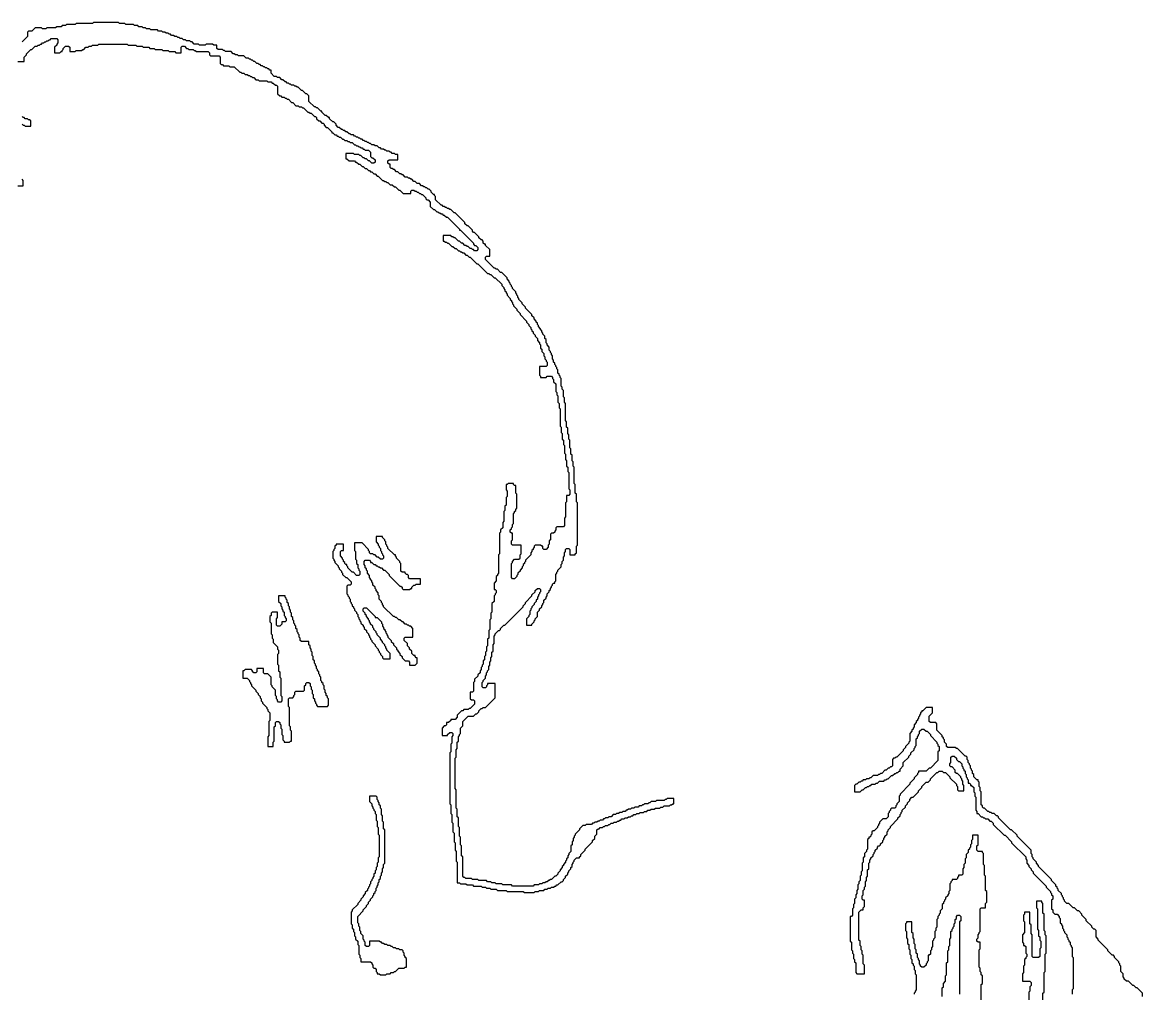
# Model space of a CAD drawing. Header units: metres. Extents: x 0 to 333, y 0 to 424.
# Drawn here: x 144 to 230.3, y 349.1 to 423.9 of the extents above; entities that cross this region are included whole.
import ezdxf

# ---------------------------------------------------------------- set-up
doc = ezdxf.new("R2010")
doc.units = ezdxf.units.M

msp = doc.modelspace()

# ---------------------------------------------------------------- linework, layer by layer
for points in [[(143.667, 420.917), (144.167, 420.917), (144.167, 421.25), (144.333, 421.417), (144.333, 421.5), (144.667, 421.833), (144.75, 421.833), (145, 422.083), (145.167, 422.083), (145.25, 422.167), (145.333, 422.167), (145.417, 422.25), (145.5, 422.25), (145.583, 422.333), (145.667, 422.333), (145.75, 422.417), (145.833, 422.417), (145.917, 422.5), (146, 422.5), (146.083, 422.583), (146.167, 422.583), (146.25, 422.667), (146.667, 422.667), (146.75, 422.583), (146.75, 422.333), (146.667, 422.25), (146.667, 422.167), (146.5, 422), (146.5, 421.583), (146.917, 421.583), (147, 421.667), (147.083, 421.667), (147.083, 421.75), (147.167, 421.833), (147.167, 421.917), (147.333, 422.083), (147.583, 422.083), (147.667, 422), (147.667, 421.667), (148.083, 421.667), (148.167, 421.75), (148.583, 421.75), (148.667, 421.833), (148.75, 421.833), (148.917, 422), (149.083, 422), (149.167, 422.083), (149.333, 422.083), (149.417, 422.167), (149.833, 422.167), (149.917, 422.25), (152.083, 422.25), (152.167, 422.167), (152.75, 422.167), (152.833, 422.083), (153.25, 422.083), (153.333, 422), (153.75, 422), (153.833, 421.917), (154.167, 421.917), (154.25, 421.833), (154.75, 421.833), (154.833, 421.75), (155.25, 421.75), (155.333, 421.667), (155.75, 421.667), (155.833, 421.583), (156.25, 421.583), (156.25, 422), (156.333, 422.083), (156.5, 422.083), (156.667, 421.917), (156.75, 421.917), (156.833, 421.833), (157.167, 421.833), (157.25, 421.75), (157.333, 421.75), (157.417, 421.667), (158.333, 421.667), (158.417, 421.583), (158.417, 421.417), (158.5, 421.333), (159.167, 421.333), (159.25, 421.25), (159.25, 420.75), (159.333, 420.667), (159.417, 420.667), (159.5, 420.583), (159.917, 420.583), (160, 420.5), (160.333, 420.5), (160.75, 420.083), (160.833, 420.083), (160.917, 420), (161.083, 420), (161.167, 419.917), (161.333, 419.917), (161.417, 419.833), (161.5, 419.833), (161.583, 419.75), (161.667, 419.75), (161.75, 419.667), (161.833, 419.667), (162, 419.5), (162.167, 419.5), (162.25, 419.417), (162.833, 419.417), (162.917, 419.333), (163.167, 419.333), (163.25, 419.25), (163.333, 419.25), (163.5, 419.083), (163.583, 419.083), (163.667, 419), (163.667, 418.417), (163.833, 418.25), (163.917, 418.25), (164, 418.167), (164.167, 418.167), (164.25, 418.083), (164.333, 418.083), (164.417, 418), (164.5, 418), (164.75, 417.75), (164.833, 417.75), (165.083, 417.5), (165.25, 417.5), (165.333, 417.417), (165.5, 417.417), (165.583, 417.333), (165.667, 417.333), (166, 417), (166.083, 417), (166.167, 416.917), (166.25, 416.917), (166.5, 416.667), (166.583, 416.667), (166.667, 416.583), (166.667, 416.5), (166.833, 416.333), (166.917, 416.333), (167.083, 416.167), (167.167, 416.167), (167.25, 416.083), (167.25, 416), (167.417, 415.833), (167.5, 415.833), (167.833, 415.5), (167.833, 415.417), (167.917, 415.417), (168.083, 415.25), (168.167, 415.25), (168.25, 415.167), (168.333, 415.167), (168.417, 415.083), (168.5, 415.083), (168.667, 414.917), (168.75, 414.917), (168.833, 414.833), (169, 414.833), (169.083, 414.75), (169.167, 414.75), (169.25, 414.667), (169.417, 414.667), (169.583, 414.5), (169.667, 414.5), (169.75, 414.417), (169.833, 414.417), (169.917, 414.333), (170, 414.333), (170.083, 414.25), (170.167, 414.25), (170.25, 414.167), (170.333, 414.167), (170.417, 414.083), (170.667, 414.083), (170.833, 413.917), (170.833, 413.583), (170.917, 413.5), (171, 413.5), (171.167, 413.333), (171.167, 413.167), (171.083, 413.083), (170.917, 413.083), (170.75, 413.25), (170.667, 413.25), (170.5, 413.417), (170.417, 413.417), (170.333, 413.5), (170.25, 413.5), (170.083, 413.667), (170, 413.667), (169.917, 413.75), (169.583, 413.75), (169.5, 413.833), (168.917, 413.833), (168.917, 413.417), (169, 413.417), (169.167, 413.25), (169.583, 413.25), (169.667, 413.167), (169.75, 413.167), (169.917, 413), (170, 413), (170.167, 412.833), (170.25, 412.833), (170.417, 412.667), (170.5, 412.667), (170.667, 412.5), (170.75, 412.5), (170.833, 412.417), (170.917, 412.417), (171.083, 412.25), (171.167, 412.25), (171.333, 412.083), (171.417, 412.083), (171.75, 411.75), (171.833, 411.75), (171.917, 411.667), (172, 411.667), (172.083, 411.583), (172.167, 411.583), (172.333, 411.417), (172.5, 411.417), (172.667, 411.25), (172.75, 411.25), (173, 411), (173.083, 411), (173.333, 410.75), (173.917, 410.75), (173.917, 410.917), (174, 411), (174.167, 411), (174.25, 410.917), (174.333, 410.917), (174.417, 410.833), (174.5, 410.833), (174.583, 410.75), (174.667, 410.75), (174.75, 410.667), (174.833, 410.667), (175.083, 410.417), (175.083, 410.333), (175.167, 410.25), (175.25, 410.25), (175.417, 410.083), (175.417, 409.75), (175.667, 409.5), (175.75, 409.5), (175.917, 409.333), (176, 409.333), (176.083, 409.25), (176.167, 409.25), (176.25, 409.167), (176.333, 409.167), (176.417, 409.083), (176.5, 409.083), (176.667, 408.917), (176.75, 408.917), (177.667, 408), (177.667, 407.917), (177.75, 407.917), (178.75, 406.917), (178.75, 406.833), (178.833, 406.75), (178.917, 406.75), (179.083, 406.583), (179.083, 406.417), (179, 406.333), (178.833, 406.333), (178.75, 406.417), (178.667, 406.417), (178.583, 406.5), (178.5, 406.5), (178.333, 406.667), (178.25, 406.667), (178.167, 406.75), (178.083, 406.75), (177.917, 406.917), (177.833, 406.917), (177.667, 407.083), (177.583, 407.083), (177.333, 407.333), (177.25, 407.333), (177.167, 407.417), (177.083, 407.417), (177, 407.5), (176.417, 407.5), (176.417, 407.083), (176.5, 407.083), (176.583, 407), (176.667, 407), (176.75, 406.917), (176.833, 406.917), (177.083, 406.667), (177.167, 406.667), (177.333, 406.5), (177.417, 406.5), (177.583, 406.333), (177.667, 406.333), (177.75, 406.25), (177.833, 406.25), (177.917, 406.167), (178, 406.167), (178.167, 406), (178.25, 406), (178.417, 405.833), (178.5, 405.833), (179, 405.333), (179.083, 405.333), (179.833, 404.583), (179.917, 404.583), (180, 404.5), (180.083, 404.5), (180.333, 404.25), (180.417, 404.25), (180.917, 403.75), (180.917, 403.667), (181.083, 403.5), (181.083, 403.417), (181.167, 403.333), (181.167, 403.25), (181.25, 403.167), (181.25, 403.083), (181.333, 403), (181.333, 402.917), (181.583, 402.667), (181.583, 402.583), (181.667, 402.5), (181.667, 402.417), (181.75, 402.333), (181.75, 402.25), (181.833, 402.167), (181.833, 402.083), (182.083, 401.833), (182.083, 401.75), (182.333, 401.5), (182.333, 401.417), (182.833, 400.917), (182.833, 400.833), (183, 400.667), (183, 400.583), (183.167, 400.417), (183.167, 400.333), (183.25, 400.25), (183.25, 400.167), (183.333, 400.083), (183.333, 400), (183.5, 399.833), (183.5, 399.75), (183.667, 399.583), (183.667, 399.417), (183.833, 399.25), (183.833, 399.167), (183.917, 399.083), (183.917, 398.833), (184, 398.75), (184, 398.583), (184.167, 398.417), (184.167, 398.25), (184.25, 398.167), (184.25, 398), (184.333, 397.917), (184.333, 397.833), (184.417, 397.75), (184.417, 397.5), (184.333, 397.417), (183.833, 397.417), (183.833, 396.75), (183.917, 396.667), (183.917, 396.583), (184.333, 396.583), (184.417, 396.667), (184.75, 396.667), (184.833, 396.583), (184.833, 396.5), (184.917, 396.417), (184.917, 396.25), (185.083, 396.083), (185.083, 395.5), (185.167, 395.417), (185.167, 395.25), (185.25, 395.167), (185.25, 394.667), (185.333, 394.583), (185.333, 394.25), (185.417, 394.167), (185.417, 392.833), (185.5, 392.75), (185.5, 392.333), (185.583, 392.25), (185.583, 391.833), (185.667, 391.75), (185.667, 391.417), (185.75, 391.333), (185.75, 390.75), (185.833, 390.667), (185.833, 390.25), (185.917, 390.167), (185.917, 389.75), (186, 389.667), (186, 389.333), (186.083, 389.25), (186.083, 388), (186.167, 387.917), (186.167, 387.583), (186.083, 387.5), (185.917, 387.5), (185.917, 387), (185.833, 386.917), (185.833, 385.833), (185.75, 385.75), (185.75, 385.167), (185.667, 385.083), (185.167, 385.083), (185.083, 385), (185.083, 384.833), (185, 384.75), (185, 384.667), (184.917, 384.583), (184.75, 384.583), (184.667, 384.5), (184.667, 384.083), (184.583, 384), (184.583, 383.75), (184.5, 383.667), (184.5, 383.5), (184.333, 383.333), (184.167, 383.333), (184.083, 383.417), (184.083, 383.583), (184, 383.583), (183.917, 383.667), (183.5, 383.667), (183.417, 383.583), (183.417, 383.5), (183.333, 383.417), (183.333, 383.333), (183.25, 383.25), (183.25, 383.167), (183.167, 383.083), (183.167, 382.917), (182.75, 382.5), (182.75, 382.417), (182.667, 382.333), (182.667, 382.25), (182.583, 382.167), (182.583, 382.083), (182.5, 382), (182.5, 381.917), (182.333, 381.75), (182.333, 381.667), (182.167, 381.5), (182.167, 381.417), (182.083, 381.333), (182.083, 381.25), (181.917, 381.083), (181.75, 381.083), (181.667, 381.167), (181.667, 382.25), (181.75, 382.333), (181.75, 382.417), (181.917, 382.583), (182.25, 382.583), (182.333, 382.667), (182.333, 382.917), (182.417, 383), (182.417, 383.667), (181.75, 383.667), (181.667, 383.75), (181.667, 384), (181.75, 384.083), (181.75, 384.583), (181.667, 384.583), (181.583, 384.667), (181.583, 384.833), (181.667, 384.917), (181.667, 385), (181.75, 385.083), (181.75, 385.25), (181.833, 385.333), (181.833, 386.083), (181.917, 386.167), (181.917, 386.25), (182, 386.333), (182, 386.417), (182.083, 386.5), (182.083, 387.583), (182, 387.667), (182, 388.25), (181.917, 388.25), (181.833, 388.333), (181.833, 388.417), (181.417, 388.417), (181.333, 388.333), (181.25, 388.333), (181.25, 387.917), (181.333, 387.833), (181.333, 387.417), (181.25, 387.333), (181.25, 386.75), (181.167, 386.667), (181.167, 386.333), (181.083, 386.25), (181.083, 385.5), (181, 385.417), (181, 385), (180.833, 384.833), (180.833, 384.667), (180.75, 384.583), (180.75, 383), (180.667, 382.917), (180.667, 381.5), (180.583, 381.417), (180.583, 381.333), (180.5, 381.25), (180.5, 380.917), (180.333, 380.75), (180.333, 380.25), (180.417, 380.25), (180.5, 380.167), (180.5, 380), (180.417, 379.917), (180.417, 379.833), (180.333, 379.75), (180.333, 379.333), (180.167, 379.167), (180.167, 378.5), (180.083, 378.417), (180.083, 378), (180, 377.917), (180, 377.167), (179.917, 377.083), (179.917, 376.5), (179.833, 376.417), (179.833, 375.917), (179.75, 375.833), (179.75, 375.5), (179.667, 375.417), (179.667, 375.167), (179.583, 375.083), (179.583, 374.833), (179.5, 374.75), (179.5, 374.5), (179.417, 374.417), (179.417, 374.333), (179.333, 374.25), (179.333, 374.083), (179.25, 374), (179.25, 373.833), (179.083, 373.667), (179.083, 373.583), (178.833, 373.333), (178.833, 373.167), (178.75, 373.083), (178.75, 372.417), (178.667, 372.333), (178.5, 372.333), (178.5, 371.833), (178.583, 371.75), (178.75, 371.75), (178.833, 371.667), (178.833, 371.417), (178.5, 371.083), (178.417, 371.083), (178.333, 371), (178, 371), (177.917, 370.917), (177.833, 370.917), (177.5, 370.583), (177.5, 370.417), (177.333, 370.25), (177, 370.25), (177, 370.167), (176.833, 370), (176.667, 370), (176.667, 369.833), (176.583, 369.75), (176.5, 369.75), (176.333, 369.583), (176.333, 369), (176.75, 369), (176.75, 369.083), (176.917, 369.25), (177.083, 369.25), (177.167, 369.167), (177.167, 369), (177.083, 368.917), (177.083, 368.417), (177, 368.333), (177, 367.75), (176.917, 367.667), (176.917, 363.75), (177, 363.667), (177, 363), (177.083, 362.917), (177.083, 362.333), (177.167, 362.25), (177.167, 361.583), (177.25, 361.5), (177.25, 360.833), (177.333, 360.75), (177.333, 360.167), (177.417, 360.083), (177.417, 359.333), (177.5, 359.25), (177.5, 357.667), (177.667, 357.667), (177.75, 357.583), (178.167, 357.583), (178.25, 357.5), (178.667, 357.5), (178.75, 357.417), (179.333, 357.417), (179.417, 357.333), (179.667, 357.333), (179.75, 357.25), (180, 357.25), (180.083, 357.167), (180.5, 357.167), (180.583, 357.083), (181.25, 357.083), (181.333, 357), (182.583, 357), (182.667, 356.917), (183.417, 356.917), (183.5, 357), (183.75, 357), (183.833, 357.083), (184.167, 357.083), (184.25, 357.167), (184.417, 357.167), (184.5, 357.25), (184.667, 357.25), (184.75, 357.333), (184.917, 357.333), (185, 357.417), (185.083, 357.417), (185.167, 357.5), (185.25, 357.5), (185.5, 357.75), (185.583, 357.75), (185.667, 357.833), (185.667, 357.917), (185.833, 358.083), (185.833, 358.167), (186, 358.333), (186, 358.417), (186.083, 358.5), (186.083, 358.583), (186.25, 358.75), (186.25, 358.833), (186.333, 358.917), (186.333, 359.083), (186.417, 359.167), (186.417, 359.25), (186.5, 359.333), (186.5, 359.417), (186.667, 359.583), (186.917, 359.583), (186.917, 359.667), (187, 359.75), (187, 359.833), (187.333, 360.167), (187.333, 360.25), (187.917, 360.833), (187.917, 360.917), (188.083, 361.083), (188.083, 361.25), (188.25, 361.417), (188.25, 361.75), (188.333, 361.833), (188.417, 361.833), (188.5, 361.917), (188.667, 361.917), (188.75, 362), (188.833, 362), (188.917, 362.083), (189.083, 362.083), (189.167, 362.167), (189.25, 362.167), (189.333, 362.25), (189.5, 362.25), (189.583, 362.333), (189.75, 362.333), (189.833, 362.417), (189.917, 362.417), (190, 362.5), (190.083, 362.5), (190.167, 362.583), (190.333, 362.583), (190.417, 362.667), (190.583, 362.667), (190.667, 362.75), (190.833, 362.75), (190.917, 362.833), (191, 362.833), (191.083, 362.917), (191.25, 362.917), (191.333, 363), (191.5, 363), (191.583, 363.083), (191.833, 363.083), (191.917, 363.167), (192.083, 363.167), (192.167, 363.25), (192.333, 363.25), (192.417, 363.333), (192.667, 363.333), (192.75, 363.417), (193.083, 363.417), (193.167, 363.5), (193.333, 363.5), (193.417, 363.583), (193.833, 363.583), (193.917, 363.667), (194, 363.667), (194.083, 363.75), (194.167, 363.75), (194.167, 364.167), (193.667, 364.167), (193.583, 364.083), (193.5, 364.083), (193.417, 364), (192.833, 364), (192.75, 363.917), (192.417, 363.917), (192.333, 363.833), (192.25, 363.833), (192.167, 363.75), (191.917, 363.75), (191.833, 363.667), (191.75, 363.667), (191.667, 363.583), (191.5, 363.583), (191.417, 363.5), (191.167, 363.5), (191.083, 363.417), (190.917, 363.417), (190.833, 363.333), (190.667, 363.333), (190.583, 363.25), (190.5, 363.25), (190.417, 363.167), (190.25, 363.167), (190.167, 363.083), (190, 363.083), (189.917, 363), (189.75, 363), (189.667, 362.917), (189.5, 362.917), (189.333, 362.75), (189.167, 362.75), (189.083, 362.667), (188.917, 362.667), (188.833, 362.583), (188.75, 362.583), (188.667, 362.5), (188.5, 362.5), (188.417, 362.417), (188.333, 362.417), (188.25, 362.333), (188.083, 362.333), (188, 362.25), (187.917, 362.25), (187.833, 362.167), (187.417, 362.167), (187.333, 362.083), (187.167, 362.083), (186.917, 361.833), (186.917, 361.75), (186.583, 361.417), (186.583, 361.333), (186.5, 361.25), (186.5, 361.167), (186.417, 361.083), (186.417, 360.917), (186.333, 360.833), (186.333, 360.583), (186.25, 360.5), (186.25, 360.083), (186.083, 359.917), (186.083, 359.833), (186, 359.75), (186, 359.583), (185.917, 359.5), (185.917, 359.417), (185.833, 359.333), (185.833, 359.25), (185.667, 359.083), (185.667, 359), (185.583, 358.917), (185.583, 358.833), (185.417, 358.667), (185.417, 358.583), (185.25, 358.417), (185.25, 358.333), (185.083, 358.167), (185, 358.167), (184.75, 357.917), (184.667, 357.917), (184.583, 357.833), (184.5, 357.833), (184.417, 357.75), (184.333, 357.75), (184.25, 357.667), (184.083, 357.667), (184, 357.583), (183.833, 357.583), (183.75, 357.5), (183.417, 357.5), (183.333, 357.417), (181.75, 357.417), (181.667, 357.5), (181, 357.5), (180.917, 357.583), (180.5, 357.583), (180.417, 357.667), (180.167, 357.667), (180.083, 357.75), (179.833, 357.75), (179.75, 357.833), (179.167, 357.833), (179.083, 357.917), (178.667, 357.917), (178.583, 358), (178.167, 358), (178.083, 358.083), (178, 358.083), (177.917, 358.167), (177.917, 359.667), (177.833, 359.75), (177.833, 360.5), (177.75, 360.583), (177.75, 361.167), (177.667, 361.25), (177.667, 361.917), (177.583, 362), (177.583, 362.667), (177.5, 362.75), (177.5, 363.333), (177.417, 363.417), (177.417, 364.833), (177.333, 364.917), (177.333, 367.25), (177.417, 367.333), (177.417, 367.917), (177.5, 368), (177.5, 368.5), (177.583, 368.583), (177.583, 368.917), (177.667, 369), (177.667, 369.083), (177.75, 369.167), (177.75, 369.583), (177.917, 369.75), (177.917, 370.083), (178.333, 370.5), (178.75, 370.5), (178.917, 370.667), (179, 370.667), (179.167, 370.833), (179.167, 370.917), (179.333, 371.083), (179.417, 371.083), (179.5, 371.167), (179.667, 371.167), (180.417, 371.917), (180.417, 373), (179.833, 373), (179.833, 372.917), (179.75, 372.833), (179.75, 372.75), (179.667, 372.667), (179.5, 372.667), (179.417, 372.75), (179.417, 373.083), (179.5, 373.167), (179.5, 373.25), (179.667, 373.417), (179.667, 373.583), (179.75, 373.667), (179.75, 373.833), (179.833, 373.917), (179.833, 374), (179.917, 374.083), (179.917, 374.333), (180, 374.417), (180, 374.667), (180.083, 374.75), (180.083, 375), (180.167, 375.083), (180.167, 375.417), (180.25, 375.5), (180.25, 376), (180.333, 376.083), (180.333, 376.667), (180.417, 376.75), (180.417, 376.833), (180.667, 377.083), (180.75, 377.083), (180.833, 377.167), (180.833, 377.25), (181.083, 377.5), (181.167, 377.5), (182.583, 378.917), (182.583, 379), (182.75, 379.167), (182.75, 379.25), (183.25, 379.75), (183.25, 379.833), (183.5, 380.083), (183.5, 380.167), (183.667, 380.333), (183.833, 380.333), (183.917, 380.25), (183.917, 380.083), (183.833, 380), (183.833, 379.917), (183.75, 379.833), (183.75, 379.75), (183.667, 379.667), (183.667, 379.5), (183.583, 379.417), (183.583, 379.333), (183.417, 379.167), (183.417, 379.083), (183.25, 378.917), (183.25, 378.833), (183.167, 378.75), (183.167, 378.667), (183.083, 378.583), (183.083, 378.333), (183, 378.25), (183, 378.167), (182.833, 378), (182.833, 377.5), (183.25, 377.5), (183.25, 377.583), (183.417, 377.75), (183.417, 377.833), (183.5, 377.917), (183.5, 378), (183.667, 378.167), (183.667, 378.5), (183.833, 378.667), (183.833, 378.75), (184, 378.917), (184, 379), (184.083, 379.083), (184.083, 379.167), (184.167, 379.25), (184.167, 379.417), (184.333, 379.583), (184.333, 379.667), (184.417, 379.75), (184.417, 379.917), (184.583, 380.083), (184.583, 380.167), (184.667, 380.25), (184.667, 380.333), (184.75, 380.417), (184.75, 380.5), (184.833, 380.583), (184.833, 380.667), (184.917, 380.75), (185, 380.75), (185, 380.833), (185.083, 380.917), (185.083, 381.417), (185.167, 381.5), (185.167, 381.583), (185.25, 381.667), (185.25, 381.75), (185.5, 382), (185.5, 382.167), (185.583, 382.25), (185.583, 382.417), (185.667, 382.5), (185.667, 382.75), (185.75, 382.833), (185.75, 383.083), (185.833, 383.167), (185.833, 383.333), (185.917, 383.417), (186.083, 383.417), (186.167, 383.333), (186.167, 382.917), (186.583, 382.917), (186.583, 383), (186.667, 383.083), (186.667, 383.583), (186.75, 383.667), (186.75, 386.917), (186.667, 387), (186.667, 387.583), (186.583, 387.667), (186.583, 388.333), (186.5, 388.417), (186.5, 389.667), (186.417, 389.75), (186.417, 390.083), (186.333, 390.167), (186.333, 390.583), (186.25, 390.667), (186.25, 391.083), (186.167, 391.167), (186.167, 391.75), (186.083, 391.833), (186.083, 392.167), (186, 392.25), (186, 392.667), (185.917, 392.75), (185.917, 393.167), (185.833, 393.25), (185.833, 394.583), (185.75, 394.667), (185.75, 395), (185.667, 395.083), (185.667, 395.583), (185.583, 395.667), (185.583, 395.833), (185.5, 395.917), (185.5, 396.5), (185.417, 396.583), (185.417, 396.667), (185.333, 396.75), (185.333, 396.833), (185.25, 396.917), (185.25, 397.167), (185.167, 397.25), (185.167, 397.333), (185.083, 397.417), (185.083, 397.5), (185, 397.583), (185, 397.667), (184.917, 397.75), (184.917, 397.917), (184.833, 398), (184.833, 398.25), (184.75, 398.333), (184.75, 398.417), (184.667, 398.5), (184.667, 398.583), (184.583, 398.667), (184.583, 398.917), (184.417, 399.083), (184.417, 399.167), (184.333, 399.25), (184.333, 399.5), (184.25, 399.583), (184.25, 399.75), (184.083, 399.917), (184.083, 400), (184, 400.083), (184, 400.167), (183.917, 400.25), (183.917, 400.333), (183.75, 400.5), (183.75, 400.583), (183.667, 400.667), (183.667, 400.75), (183.583, 400.833), (183.583, 400.917), (183.417, 401.083), (183.417, 401.167), (183.25, 401.333), (183.25, 401.417), (182.75, 401.917), (182.75, 402), (182.5, 402.25), (182.5, 402.333), (182.25, 402.583), (182.25, 402.667), (182.167, 402.75), (182.167, 402.833), (182.083, 402.917), (182.083, 403), (182, 403.083), (182, 403.167), (181.75, 403.417), (181.75, 403.5), (181.667, 403.583), (181.667, 403.667), (181.583, 403.75), (181.583, 403.833), (181.5, 403.917), (181.5, 404), (181.333, 404.167), (181.333, 404.25), (180.917, 404.667), (180.833, 404.667), (180.583, 404.917), (180.5, 404.917), (180.417, 405), (180.333, 405), (179.667, 405.667), (179.667, 405.833), (179.75, 405.917), (180, 405.917), (180, 406.417), (179.667, 406.75), (179.667, 406.833), (179.583, 406.833), (179.5, 406.917), (179.5, 407.083), (179.417, 407.167), (179.333, 407.167), (179.167, 407.333), (179.167, 407.417), (178.833, 407.75), (178.75, 407.75), (178.667, 407.833), (178.667, 407.917), (178.333, 408.25), (178.25, 408.25), (178.083, 408.417), (178.083, 408.5), (177.333, 409.25), (177.25, 409.25), (177, 409.5), (176.917, 409.5), (176.833, 409.583), (176.75, 409.583), (176.667, 409.667), (176.583, 409.667), (176.5, 409.75), (176.417, 409.75), (176.333, 409.833), (176.25, 409.833), (175.833, 410.25), (175.833, 410.5), (175.75, 410.583), (175.75, 410.667), (175.667, 410.667), (175.5, 410.833), (175.5, 410.917), (175.333, 411.083), (175.25, 411.083), (175.167, 411.167), (175.083, 411.167), (175, 411.25), (174.917, 411.25), (174.833, 411.333), (174.75, 411.333), (174.583, 411.5), (174.417, 411.5), (174.25, 411.667), (174.167, 411.667), (174, 411.833), (173.917, 411.833), (173.833, 411.917), (173.75, 411.917), (173.667, 412), (173.5, 412), (173.333, 412.167), (173.25, 412.167), (173.167, 412.25), (173.083, 412.25), (172.917, 412.417), (172.833, 412.417), (172.667, 412.583), (172.583, 412.583), (172.5, 412.667), (172.417, 412.667), (172.333, 412.75), (172.333, 413), (172.25, 413), (172.167, 413.083), (172.167, 413.25), (172.25, 413.333), (172.917, 413.333), (172.917, 413.75), (172.75, 413.75), (172.667, 413.833), (172.5, 413.833), (172.417, 413.917), (172.333, 413.917), (172.25, 414), (172.083, 414), (172, 414.083), (171.917, 414.083), (171.833, 414.167), (171.667, 414.167), (171.583, 414.25), (171.5, 414.25), (171.333, 414.417), (171.167, 414.417), (171.083, 414.5), (170.917, 414.5), (170.833, 414.583), (170.75, 414.583), (170.667, 414.667), (170.583, 414.667), (170.5, 414.75), (170.417, 414.75), (170.333, 414.833), (170.25, 414.833), (170.167, 414.917), (170.083, 414.917), (170, 415), (169.917, 415), (169.833, 415.083), (169.75, 415.083), (169.667, 415.167), (169.583, 415.167), (169.5, 415.25), (169.333, 415.25), (169.25, 415.333), (169.167, 415.333), (169, 415.5), (168.917, 415.5), (168.833, 415.583), (168.75, 415.583), (168.667, 415.667), (168.583, 415.667), (168.417, 415.833), (168.333, 415.833), (168.167, 416), (168.167, 416.083), (168, 416.25), (167.917, 416.25), (167.667, 416.5), (167.667, 416.583), (167.583, 416.583), (167.417, 416.75), (167.333, 416.75), (167.083, 417), (167.083, 417.083), (167, 417.083), (166.75, 417.333), (166.667, 417.333), (166.583, 417.417), (166.5, 417.417), (166.083, 417.833), (166.083, 418.25), (165.917, 418.417), (165.833, 418.417), (165.583, 418.667), (165.5, 418.667), (165.25, 418.917), (165.167, 418.917), (165.083, 419), (165, 419), (164.917, 419.083), (164.75, 419.083), (164.667, 419.167), (164.583, 419.167), (164.5, 419.25), (164.417, 419.25), (164.333, 419.333), (164.25, 419.333), (164.083, 419.5), (164, 419.5), (163.833, 419.667), (163.667, 419.667), (163.583, 419.75), (163.417, 419.75), (163.167, 420), (163.167, 420.25), (163.083, 420.25), (163, 420.333), (162.917, 420.333), (162.833, 420.417), (162.75, 420.417), (162.667, 420.5), (162.583, 420.5), (162.5, 420.583), (162.417, 420.583), (162.333, 420.667), (162.25, 420.667), (162.167, 420.75), (162.083, 420.75), (161.917, 420.917), (161.833, 420.917), (161.75, 421), (161.667, 421), (161.583, 421.083), (161.5, 421.083), (161.417, 421.167), (161.25, 421.167), (161.083, 421.333), (160.667, 421.333), (160.583, 421.417), (160.417, 421.417), (160.333, 421.5), (160.25, 421.5), (160.083, 421.667), (159.667, 421.667), (159.583, 421.75), (159.5, 421.75), (159.417, 421.833), (159.083, 421.833), (159, 421.917), (159, 422.167), (158.75, 422.167), (158.667, 422.25), (158.167, 422.25), (158.083, 422.167), (157.667, 422.167), (157.583, 422.25), (157.25, 422.25), (157.083, 422.417), (157, 422.417), (156.917, 422.5), (156.667, 422.5), (156.583, 422.583), (156.417, 422.583), (156.333, 422.667), (156.167, 422.667), (156.083, 422.75), (156, 422.75), (155.917, 422.833), (155.75, 422.833), (155.667, 422.917), (155.5, 422.917), (155.417, 423), (155.333, 423), (155.25, 423.083), (155.083, 423.083), (155, 423.167), (154.833, 423.167), (154.75, 423.25), (154.5, 423.25), (154.417, 423.333), (153.917, 423.333), (153.833, 423.417), (153.583, 423.417), (153.5, 423.5), (153.333, 423.5), (153.25, 423.583), (153, 423.583), (152.917, 423.667), (152.667, 423.667), (152.583, 423.75), (152, 423.75), (151.917, 423.833), (151.5, 423.833), (151.417, 423.917), (149.5, 423.917), (149.417, 423.833), (148.167, 423.833), (148.083, 423.75), (147.417, 423.75), (147.333, 423.667), (147.083, 423.667), (147, 423.583), (146.667, 423.583), (146.583, 423.5), (145.917, 423.5), (145.833, 423.417), (145.583, 423.417), (145.5, 423.5), (145, 423.5), (144.75, 423.25), (144.5, 423.25), (144.417, 423.167), (144.417, 422.833), (144, 422.417)], [(144, 416.083), (144.083, 416), (144.167, 416), (144.25, 415.917), (144.667, 415.917), (144.667, 416.333), (144.583, 416.417), (144.5, 416.417), (144.417, 416.5), (144.25, 416.5), (144.167, 416.583), (144.083, 416.583), (144, 416.667)], [(143.667, 411.333), (144.083, 411.333), (144.083, 411.75), (144, 411.833)], [(230.25, 348.917), (230.25, 349.167), (229.833, 349.583), (229.75, 349.583), (229.583, 349.75), (229.5, 349.75), (229.167, 350.083), (229, 350.083), (228.833, 350.25), (228.833, 350.333), (228.75, 350.417), (228.75, 350.667), (228.583, 350.833), (228.583, 351.25), (228.5, 351.333), (228.5, 351.417), (228.417, 351.5), (228.417, 351.583), (228.083, 351.917), (228.083, 352), (228, 352.083), (227.917, 352.083), (227.583, 352.417), (227.583, 352.5), (226.833, 353.25), (226.833, 353.333), (226.667, 353.5), (226.667, 354), (226.583, 354.083), (226.5, 354.083), (226.333, 354.25), (226.333, 354.333), (225.917, 354.75), (225.917, 354.833), (225.583, 355.167), (225.583, 355.25), (225.333, 355.5), (225.25, 355.5), (225, 355.75), (224.917, 355.75), (224.583, 356.083), (224.417, 356.083), (224.25, 356.25), (224.25, 356.333), (224.167, 356.417), (224.167, 356.5), (224.083, 356.583), (224.083, 356.667), (224, 356.75), (224, 356.833), (223.75, 357.083), (223.75, 357.167), (223.667, 357.25), (223.667, 357.333), (223.583, 357.417), (223.583, 357.5), (223.25, 357.833), (223.25, 357.917), (222.25, 358.917), (222.25, 359), (222.083, 359.167), (222.083, 359.25), (221.833, 359.5), (221.833, 359.583), (221.75, 359.667), (221.75, 359.833), (221.667, 359.917), (221.667, 360.167), (220.583, 361.25), (220.583, 361.333), (220.167, 361.75), (220.083, 361.75), (219.167, 362.667), (219.167, 362.75), (219.083, 362.833), (219, 362.833), (218.833, 363), (218.667, 363), (218.583, 363.083), (218.5, 363.083), (218.417, 363.167), (218.333, 363.167), (218.083, 363.417), (218, 363.417), (217.917, 363.5), (217.917, 363.583), (217.833, 363.667), (217.833, 364.667), (217.75, 364.75), (217.75, 365), (217.667, 365.083), (217.667, 365.417), (217.583, 365.5), (217.583, 365.583), (217.5, 365.583), (217.25, 365.833), (217.25, 366), (217.167, 366.083), (217.167, 366.25), (217.083, 366.333), (217.083, 366.417), (217, 366.5), (217, 366.667), (216.917, 366.75), (216.917, 366.833), (216.833, 366.917), (216.833, 367.083), (216.75, 367.167), (216.75, 367.333), (216.667, 367.417), (216.583, 367.417), (216, 368), (215.917, 368), (215.833, 368.083), (215.25, 368.083), (215.167, 368.167), (215.167, 368.333), (215, 368.5), (215, 368.667), (214.917, 368.75), (214.917, 368.833), (214.833, 368.917), (214.833, 369), (214.417, 369.417), (214.417, 369.917), (214.333, 370), (213.917, 370), (213.833, 370.083), (213.833, 370.5), (214.083, 370.75), (214.083, 371.167), (213.583, 371.167), (213.333, 370.917), (213.25, 370.917), (213.25, 370.833), (213.167, 370.75), (213.167, 370.667), (213.083, 370.583), (213.083, 370.5), (213, 370.417), (213, 370.333), (212.917, 370.25), (212.917, 370.167), (212.833, 370.083), (212.833, 370), (212.667, 369.833), (212.667, 369.667), (212.583, 369.583), (212.583, 369.5), (212.5, 369.417), (212.5, 369.333), (212.333, 369.167), (212.333, 368.583), (212.25, 368.5), (212.25, 368.417), (212, 368.167), (212, 368.083), (211.833, 367.917), (211.833, 367.833), (211.333, 367.333), (211.25, 367.333), (211.167, 367.25), (211.083, 367.25), (211, 367.167), (211, 366.667), (210.917, 366.583), (210.833, 366.583), (210.75, 366.5), (210.667, 366.5), (210.5, 366.333), (210.417, 366.333), (210.167, 366.083), (210.083, 366.083), (210, 366), (209.917, 366), (209.833, 365.917), (209.5, 365.917), (209.333, 365.75), (209.25, 365.75), (209.167, 365.667), (209, 365.667), (208.917, 365.583), (208.75, 365.583), (208.667, 365.5), (208.583, 365.5), (208.5, 365.417), (208.417, 365.417), (208.25, 365.25), (208.167, 365.25), (208.083, 365.167), (208.083, 364.667), (208.5, 364.667), (208.667, 364.833), (208.75, 364.833), (208.917, 365), (209, 365), (209.083, 365.083), (209.167, 365.083), (209.25, 365.167), (209.333, 365.167), (209.417, 365.25), (209.667, 365.25), (209.75, 365.333), (209.833, 365.333), (210, 365.5), (210.333, 365.5), (210.417, 365.583), (210.5, 365.583), (210.583, 365.667), (210.667, 365.667), (210.917, 365.917), (211, 365.917), (211.167, 366.083), (211.25, 366.083), (211.333, 366.167), (211.417, 366.167), (211.5, 366.25), (211.583, 366.25), (211.583, 366.417), (211.833, 366.667), (211.833, 366.917), (212.25, 367.333), (212.25, 367.417), (212.417, 367.583), (212.417, 367.667), (212.667, 367.917), (212.667, 368), (212.75, 368.083), (212.75, 368.167), (212.833, 368.25), (212.833, 368.75), (212.917, 368.833), (212.917, 368.917), (213, 369), (213, 369.083), (213.083, 369.167), (213.083, 369.333), (213.25, 369.5), (213.417, 369.5), (213.583, 369.333), (213.667, 369.333), (213.917, 369.083), (213.917, 369), (214.417, 368.5), (214.417, 368.417), (214.5, 368.333), (214.5, 368.25), (214.583, 368.167), (214.583, 367.833), (214.5, 367.75), (214.5, 367.083), (213.917, 366.5), (213.833, 366.5), (213.583, 366.25), (213, 366.25), (213, 366.167), (212.917, 366.083), (212.917, 366), (212.667, 365.75), (212.667, 365.667), (212.333, 365.333), (212.333, 365.25), (211.583, 364.5), (211.583, 364.417), (211.5, 364.333), (211.5, 363.917), (211.333, 363.75), (211.333, 363.667), (211.25, 363.583), (211.25, 363.5), (211.167, 363.417), (210.917, 363.417), (210.833, 363.333), (210.833, 363.25), (210.75, 363.167), (210.75, 363.083), (210.667, 363), (210.667, 362.75), (210.5, 362.583), (210.25, 362.583), (210, 362.333), (210, 362.25), (209.917, 362.167), (209.917, 362.083), (209.833, 362), (209.833, 361.917), (209.583, 361.667), (209.5, 361.667), (209.417, 361.583), (209.417, 361.417), (209.333, 361.333), (209.333, 361.25), (209.25, 361.167), (209.167, 361.167), (209.167, 361.083), (209.083, 361), (209.083, 360.25), (209, 360.167), (209, 360.083), (208.833, 359.917), (208.833, 359.667), (208.75, 359.583), (208.75, 359.25), (208.667, 359.167), (208.667, 358.583), (208.583, 358.5), (208.583, 358.25), (208.5, 358.167), (208.5, 357.833), (208.417, 357.75), (208.417, 357.583), (208.333, 357.5), (208.333, 357.167), (208.25, 357.083), (208.25, 356.833), (208.167, 356.75), (208.167, 356.5), (208.083, 356.417), (208.083, 356.083), (208, 356), (208, 355.75), (207.917, 355.667), (207.917, 355.167), (207.833, 355.083), (207.75, 355.083), (207.75, 353.167), (207.833, 353.083), (207.833, 352.5), (207.917, 352.417), (207.917, 352.25), (208, 352.167), (208, 351.833), (208.083, 351.75), (208.083, 351.583), (208.167, 351.5), (208.167, 350.75), (208.25, 350.667), (208.833, 350.667), (208.833, 351.333), (208.75, 351.417), (208.75, 352.083), (208.667, 352.167), (208.667, 352.417), (208.583, 352.5), (208.583, 352.75), (208.5, 352.833), (208.5, 353.167), (208.417, 353.25), (208.417, 355.417), (208.583, 355.583), (208.75, 355.583), (208.75, 355.75), (208.833, 355.833), (208.833, 356.333), (208.75, 356.333), (208.667, 356.417), (208.667, 356.667), (208.75, 356.75), (208.75, 357.083), (208.833, 357.167), (208.833, 357.333), (208.917, 357.417), (208.917, 357.75), (209, 357.833), (209, 358.083), (209.083, 358.167), (209.083, 358.667), (209.167, 358.75), (209.167, 359.167), (209.25, 359.25), (209.25, 359.417), (209.333, 359.5), (209.333, 359.583), (209.5, 359.75), (209.5, 359.833), (209.583, 359.917), (209.583, 360), (209.667, 360.083), (209.667, 360.167), (209.833, 360.333), (209.833, 360.417), (209.917, 360.5), (210, 360.5), (210.083, 360.583), (210.083, 360.667), (210.25, 360.833), (210.25, 360.917), (210.333, 361), (210.333, 361.083), (210.417, 361.167), (210.417, 361.25), (210.583, 361.417), (210.583, 361.583), (210.667, 361.667), (210.667, 361.75), (210.833, 361.917), (210.833, 362), (211.417, 362.583), (211.417, 362.667), (211.583, 362.833), (211.583, 362.917), (211.667, 363), (211.667, 363.083), (211.75, 363.167), (211.75, 363.25), (212, 363.5), (212, 363.583), (212.167, 363.75), (212.167, 363.833), (212.333, 364), (212.333, 364.083), (212.5, 364.25), (212.583, 364.25), (213, 364.667), (213, 364.75), (213.25, 365), (213.25, 365.083), (213.583, 365.417), (213.75, 365.417), (213.917, 365.583), (213.917, 365.667), (214.417, 366.167), (214.5, 366.167), (214.583, 366.25), (214.833, 366.25), (214.917, 366.167), (215.083, 366.167), (215.417, 365.833), (215.417, 365.75), (215.917, 365.25), (215.917, 365.167), (216, 365.083), (216, 364.833), (216.083, 364.75), (216.5, 364.75), (216.5, 365.167), (216.417, 365.25), (216.417, 365.5), (216.333, 365.583), (216.333, 365.667), (216.25, 365.75), (216.25, 365.833), (216, 366.083), (215.917, 366.083), (215.833, 366.167), (215.833, 366.333), (215.583, 366.583), (215.5, 366.583), (215.417, 366.667), (215.417, 366.833), (215.5, 366.917), (215.5, 367.333), (215.583, 367.417), (215.75, 367.417), (215.917, 367.25), (215.917, 367.167), (216.083, 367), (216.167, 367), (216.333, 366.833), (216.333, 366.667), (216.417, 366.583), (216.417, 366.5), (216.5, 366.417), (216.5, 366.333), (216.583, 366.25), (216.583, 366.083), (216.667, 366), (216.667, 365.833), (216.75, 365.75), (216.75, 365.667), (216.833, 365.583), (216.833, 365.333), (216.917, 365.333), (217, 365.25), (217, 365.167), (217.083, 365.167), (217.25, 365), (217.25, 364.667), (217.333, 364.583), (217.333, 364.333), (217.417, 364.25), (217.417, 363.25), (217.5, 363.167), (217.5, 363), (217.583, 363), (217.833, 362.75), (217.917, 362.75), (218, 362.667), (218.083, 362.667), (218.167, 362.583), (218.333, 362.583), (218.5, 362.417), (218.583, 362.417), (218.75, 362.25), (218.75, 362.167), (219.583, 361.333), (219.667, 361.333), (220.167, 360.833), (220.167, 360.75), (221.25, 359.667), (221.25, 359.5), (221.333, 359.417), (221.333, 359.167), (221.5, 359), (221.5, 358.917), (221.667, 358.75), (221.667, 358.667), (221.833, 358.5), (221.833, 358.417), (222.833, 357.417), (222.833, 357.333), (223.167, 357), (223.167, 356.917), (223.25, 356.833), (223.25, 356.75), (223.333, 356.667), (223.333, 356.417), (223.25, 356.333), (223.25, 355.667), (223.333, 355.583), (223.333, 355.417), (223.5, 355.25), (223.667, 355.25), (223.833, 355.083), (223.833, 355), (223.917, 354.917), (223.917, 354.583), (224, 354.5), (224, 354.417), (224.083, 354.333), (224.083, 354.167), (224.167, 354.083), (224.167, 354), (224.25, 353.917), (224.25, 353.833), (224.417, 353.667), (224.417, 353.5), (224.5, 353.417), (224.5, 353.333), (224.583, 353.25), (224.583, 353.167), (224.667, 353.083), (224.667, 352.917), (224.75, 352.833), (224.75, 352.75), (224.833, 352.667), (224.833, 352), (224.917, 351.917), (224.917, 349.5), (224.833, 349.417), (224.833, 349.083)], [(217.833, 348.667), (217.833, 349.833), (217.917, 349.917), (217.917, 350.5), (217.833, 350.583), (217.833, 350.75), (217.75, 350.833), (217.75, 351.083), (217.667, 351.167), (217.667, 352.5), (217.75, 352.583), (217.75, 353.083), (217.583, 353.083), (217.5, 353.167), (217.5, 353.333), (217.583, 353.417), (217.583, 353.667), (217.667, 353.75), (217.667, 353.833), (217.75, 353.917), (217.75, 355.667), (217.833, 355.75), (218.167, 355.75), (218.167, 356.083), (218.25, 356.167), (218.25, 357), (218.167, 357.083), (218.167, 358.167), (218.083, 358.25), (218.083, 359), (218, 359.083), (218, 359.917), (217.917, 360), (217.917, 360.083), (217.583, 360.083), (217.5, 360.167), (217.5, 360.5), (217.583, 360.583), (217.583, 361.333), (217.167, 361.333), (217.167, 361), (217.083, 360.917), (217.083, 360.667), (217, 360.583), (217, 360.417), (216.917, 360.333), (216.917, 360.25), (216.833, 360.167), (216.833, 360), (216.667, 359.833), (216.667, 359.583), (216.583, 359.5), (216.583, 359.167), (216.5, 359.083), (216.5, 358.833), (216.417, 358.75), (216.417, 358.333), (216.333, 358.25), (216.083, 358.25), (216.083, 358.167), (216, 358.083), (216, 358), (215.917, 357.917), (215.583, 357.917), (215.583, 357.833), (215.5, 357.75), (215.5, 357.667), (215.417, 357.583), (215.417, 357.083), (215.333, 357), (215.333, 356.833), (215.25, 356.75), (215.25, 356.667), (215.083, 356.5), (215.083, 356.417), (215, 356.333), (215, 356.25), (214.917, 356.167), (214.917, 356.083), (214.833, 356), (214.833, 355.667), (214.667, 355.5), (214.667, 355.333), (214.583, 355.25), (214.583, 355.167), (214.5, 355.083), (214.5, 354.917), (214.417, 354.833), (214.417, 354.25), (214.333, 354.167), (214.333, 354), (214.25, 353.917), (214.25, 353.417), (214.167, 353.333), (214.167, 353.25), (214.083, 353.167), (214.083, 352.75), (214, 352.667), (214, 352.5), (213.917, 352.417), (213.917, 352.167), (213.833, 352.083), (213.75, 352.083), (213.75, 351.667), (213.667, 351.583), (213.667, 351.5), (213.583, 351.417), (213.583, 351.333), (213.417, 351.167), (213.25, 351.167), (213.167, 351.25), (213.167, 351.333), (213.083, 351.417), (213.083, 351.667), (213, 351.75), (213, 351.833), (212.917, 351.917), (212.917, 352.167), (212.833, 352.25), (212.833, 352.5), (212.75, 352.583), (212.75, 352.917), (212.667, 353), (212.667, 353.333), (212.583, 353.417), (212.583, 353.75), (212.5, 353.833), (212.5, 354.667), (212.083, 354.667), (212.083, 354.583), (212, 354.5), (212, 354), (212.083, 353.917), (212.083, 353.417), (212.167, 353.333), (212.167, 353), (212.25, 352.917), (212.25, 352.583), (212.333, 352.5), (212.333, 352.167), (212.417, 352.083), (212.417, 351.833), (212.5, 351.75), (212.5, 351.5), (212.583, 351.417), (212.583, 351.333), (212.667, 351.25), (212.667, 351), (212.75, 350.917), (212.75, 350.667), (212.833, 350.583), (212.833, 349.417), (212.75, 349.333), (212.75, 349.25), (212.667, 349.167), (212.667, 349.083)], [(222.583, 348.417), (222.583, 349.167), (222.667, 349.25), (222.667, 350.75), (222.75, 350.833), (222.75, 352.167), (222.833, 352.25), (222.833, 353.583), (222.75, 353.667), (222.75, 353.917), (222.667, 354), (222.667, 355.25), (222.583, 355.333), (222.583, 356.083), (222.5, 356.167), (222.5, 356.25), (222.083, 356.25), (222.083, 355.75), (222.167, 355.667), (222.167, 354.083), (222.25, 354), (222.25, 353.583), (222.333, 353.5), (222.333, 353.25), (222.417, 353.167), (222.417, 352.667), (222.333, 352.583), (222.333, 352), (222.25, 351.917), (221.833, 351.917), (221.75, 352), (221.75, 353.667), (221.667, 353.75), (221.667, 354.417), (221.583, 354.5), (221.583, 355.417), (221.167, 355.417), (221.167, 355.25), (221.083, 355.167), (221.083, 354.75), (221.167, 354.667), (221.167, 353.833), (221, 353.667), (221, 353.083), (221.083, 353), (221.083, 352.833), (221.167, 352.833), (221.25, 352.75), (221.25, 352.25), (221.333, 352.167), (221.333, 352), (221.25, 351.917), (221.25, 351.833), (221.167, 351.75), (221.167, 351.333), (221.083, 351.25), (221.083, 350.75), (221, 350.667), (221, 350.083), (221.583, 350.083), (221.667, 350), (221.667, 349.75), (221.583, 349.667), (221.583, 349.333), (221.5, 349.25), (221.5, 347.667)], [(214.833, 348.917), (214.833, 349.583), (214.917, 349.667), (214.917, 349.917), (215.083, 350.083), (215.083, 350.5), (215.167, 350.583), (215.167, 351.5), (215.25, 351.583), (215.25, 352.417), (215.333, 352.5), (215.333, 352.75), (215.417, 352.833), (215.417, 353.333), (215.5, 353.417), (215.5, 353.917), (215.583, 354), (215.583, 354.083), (215.667, 354.167), (215.667, 354.25), (215.75, 354.333), (215.75, 354.5), (215.833, 354.583), (215.833, 354.833), (215.917, 354.917), (215.917, 355.083), (216, 355.167), (216.167, 355.167), (216.25, 355.083), (216.25, 354.75), (216.167, 354.667), (216.167, 349.083)]]:
    msp.add_lwpolyline(points)
for points in [[(171.25, 384.333), (171.25, 383.917), (171.417, 383.75), (171.417, 383.667), (171.5, 383.583), (171.5, 383.5), (171.583, 383.417), (171.583, 383.25), (171.667, 383.167), (171.667, 383.083), (171.75, 383), (171.75, 382.917), (171.833, 382.833), (171.833, 382.667), (171.75, 382.583), (171.583, 382.583), (171.417, 382.75), (171.333, 382.75), (171.167, 382.917), (171.083, 382.917), (171, 383), (170.833, 383), (170.75, 383.083), (170.75, 383.167), (170.667, 383.25), (170.667, 383.333), (170.167, 383.833), (169.583, 383.833), (169.583, 383.25), (169.667, 383.167), (169.667, 382.583), (169.75, 382.5), (169.75, 382.25), (169.833, 382.167), (169.833, 381.917), (169.917, 381.833), (169.917, 381.75), (170, 381.667), (170, 381.417), (169.917, 381.333), (169.75, 381.333), (169.5, 381.583), (169.417, 381.583), (169.083, 381.917), (169.083, 382), (169, 382.083), (169, 382.167), (168.917, 382.167), (168.833, 382.25), (168.833, 382.333), (168.75, 382.417), (168.75, 382.5), (168.667, 382.583), (168.667, 382.667), (168.5, 382.833), (168.5, 383.167), (168.583, 383.25), (168.75, 383.25), (168.75, 383.75), (168.167, 383.75), (168.167, 383.667), (168.083, 383.583), (168.083, 383.417), (168, 383.333), (168, 383.25), (167.917, 383.167), (167.917, 382.667), (168, 382.583), (168, 382.5), (168.083, 382.417), (168.083, 382.333), (168.333, 382.083), (168.333, 382), (168.417, 381.917), (168.417, 381.833), (168.583, 381.667), (168.583, 381.583), (168.667, 381.5), (168.667, 381.417), (168.917, 381.167), (169, 381.167), (169.333, 380.833), (169.333, 380.667), (169.25, 380.583), (169.083, 380.583), (169, 380.5), (169, 379.917), (169.083, 379.833), (169.083, 379.75), (169.167, 379.667), (169.167, 379.583), (169.25, 379.5), (169.25, 379.333), (169.333, 379.25), (169.333, 379.167), (169.417, 379.083), (169.417, 379), (169.5, 378.917), (169.5, 378.833), (169.583, 378.75), (169.583, 378.667), (169.75, 378.5), (169.75, 378.417), (169.833, 378.333), (169.833, 378.167), (169.917, 378.083), (169.917, 378), (170, 377.917), (170, 377.833), (170.083, 377.75), (170.083, 377.667), (170.25, 377.5), (170.25, 377.417), (170.333, 377.333), (170.333, 377.25), (170.5, 377.083), (170.5, 377), (170.667, 376.833), (170.667, 376.75), (170.75, 376.667), (170.75, 376.583), (170.833, 376.5), (170.833, 376.417), (170.917, 376.333), (170.917, 376.25), (171.167, 376), (171.167, 375.917), (171.417, 375.667), (171.417, 375.583), (171.5, 375.5), (171.5, 375.417), (171.583, 375.333), (171.583, 375.25), (171.75, 375.083), (171.75, 375), (171.833, 374.917), (172.333, 374.917), (172.333, 375.333), (172.083, 375.583), (172.083, 375.667), (172, 375.75), (172, 375.833), (171.917, 375.917), (171.917, 376), (171.75, 376.167), (171.75, 376.25), (171.583, 376.417), (171.583, 376.5), (171.333, 376.75), (171.333, 376.833), (171.25, 376.917), (171.25, 377), (171.083, 377.167), (171.083, 377.25), (171, 377.333), (171, 377.417), (170.833, 377.583), (170.833, 377.667), (170.75, 377.75), (170.75, 377.833), (170.667, 377.917), (170.667, 378), (170.5, 378.167), (170.5, 378.25), (170.417, 378.333), (170.417, 378.417), (170.25, 378.583), (170.25, 378.75), (170.333, 378.833), (170.5, 378.833), (171.167, 378.167), (171.167, 378.083), (171.333, 378.083), (171.667, 377.75), (171.667, 377.667), (171.75, 377.583), (171.75, 377.417), (171.833, 377.333), (171.833, 377.25), (171.917, 377.167), (171.917, 377.083), (172, 377), (172, 376.917), (172.083, 376.833), (172.083, 376.75), (172.167, 376.667), (172.167, 376.583), (172.417, 376.333), (172.417, 376.25), (172.583, 376.083), (172.583, 376), (172.833, 375.75), (172.833, 375.667), (172.917, 375.583), (172.917, 375.5), (173.083, 375.333), (173.083, 375.25), (173.25, 375.083), (173.25, 375), (173.5, 374.75), (173.75, 374.75), (173.833, 374.667), (173.833, 374.417), (174.25, 374.417), (174.417, 374.583), (174.417, 375), (174.333, 375), (174.25, 375.083), (174.25, 375.167), (174.167, 375.167), (174, 375.333), (174, 375.5), (173.833, 375.667), (173.833, 375.75), (173.667, 375.917), (173.667, 376.083), (173.417, 376.333), (173.417, 376.5), (173.5, 376.583), (174.083, 376.583), (174.083, 377.25), (173.917, 377.417), (173.833, 377.417), (173.75, 377.5), (173.667, 377.5), (173.583, 377.583), (173.5, 377.583), (173.333, 377.75), (173.25, 377.75), (173.083, 377.917), (173, 377.917), (172.833, 378.083), (172.75, 378.083), (172.667, 378.167), (172.583, 378.167), (171.833, 378.917), (171.833, 379), (171.75, 379.083), (171.75, 379.167), (171.667, 379.25), (171.667, 379.333), (171.5, 379.5), (171.5, 379.75), (171.417, 379.833), (171.417, 380), (171.25, 380.167), (171.25, 380.25), (171.167, 380.333), (171.167, 380.417), (171, 380.583), (171, 380.75), (170.917, 380.833), (170.917, 380.917), (170.833, 381), (170.833, 381.083), (170.75, 381.167), (170.75, 381.333), (170.583, 381.5), (170.583, 381.667), (170.5, 381.75), (170.5, 381.833), (170.417, 381.917), (170.417, 382.083), (170.333, 382.167), (170.333, 382.417), (170.417, 382.5), (170.75, 382.5), (170.833, 382.417), (170.833, 382.333), (170.917, 382.333), (171.083, 382.167), (171.167, 382.167), (171.25, 382.083), (171.333, 382.083), (171.417, 382), (171.5, 382), (171.583, 381.917), (171.667, 381.917), (171.833, 381.75), (171.917, 381.75), (172.25, 381.417), (172.25, 381.333), (173.083, 380.5), (173.167, 380.5), (173.25, 380.417), (173.25, 380.333), (173.333, 380.25), (173.833, 380.25), (173.917, 380.333), (174, 380.333), (174, 380.417), (174.167, 380.583), (174.25, 380.583), (174.333, 380.667), (174.667, 380.667), (174.667, 381.083), (173.833, 381.083), (173.75, 381.167), (173.75, 381.333), (173.667, 381.417), (173.583, 381.417), (173.5, 381.5), (173.5, 381.583), (173.25, 381.583), (173.167, 381.667), (173.167, 382.25), (173.083, 382.333), (173.083, 382.417), (172.833, 382.667), (172.833, 382.75), (172.75, 382.833), (172.75, 382.917), (172.667, 382.917), (172.167, 383.417), (172.167, 383.5), (172.083, 383.583), (172.083, 383.667), (172, 383.75), (172, 383.917), (171.917, 384), (171.917, 384.083), (171.75, 384.25), (171.75, 384.333)], [(163.75, 379.75), (163.75, 379.333), (163.917, 379.167), (163.917, 379), (164, 378.917), (164, 378.75), (164.083, 378.667), (164.083, 378.583), (164.167, 378.5), (164.167, 378.25), (164.25, 378.167), (164.25, 378.083), (164.333, 378), (164.333, 377.833), (164.25, 377.75), (164, 377.75), (164, 377.583), (163.833, 377.417), (163.667, 377.417), (163.583, 377.5), (163.583, 378), (163.667, 378.083), (163.667, 378.5), (163.25, 378.5), (163.167, 378.417), (163.167, 378.25), (163.083, 378.167), (163.083, 377.75), (163.167, 377.667), (163.167, 376.833), (163.25, 376.75), (163.25, 376.5), (163.333, 376.417), (163.333, 376.167), (163.667, 375.833), (163.667, 375.667), (163.75, 375.583), (163.75, 375.333), (163.667, 375.25), (163.667, 374.5), (163.75, 374.417), (163.75, 374), (163.833, 373.917), (163.833, 373.5), (163.917, 373.417), (163.917, 372.083), (164, 372), (164, 371.667), (163.917, 371.583), (163.75, 371.583), (163.667, 371.667), (163.667, 371.75), (163.583, 371.833), (163.583, 372), (163.5, 372.083), (163.5, 372.5), (163.25, 372.75), (163.25, 372.833), (163.167, 372.917), (163.167, 373.5), (162.917, 373.75), (162.667, 373.75), (162.583, 373.833), (162.583, 374.167), (162.083, 374.167), (162.083, 373.917), (162, 373.833), (161.833, 373.833), (161.75, 373.917), (161.75, 374), (161.667, 374.083), (161.167, 374.083), (161.083, 374), (161, 374), (161, 373.417), (161.333, 373.417), (161.5, 373.25), (161.5, 373.167), (161.583, 373.083), (161.583, 373), (161.667, 372.917), (161.667, 372.833), (162, 372.5), (162, 372.417), (162.167, 372.25), (162.167, 372.167), (162.333, 372), (162.333, 371.917), (162.417, 371.833), (162.417, 371.667), (162.5, 371.583), (162.5, 371.5), (162.833, 371.167), (162.833, 371.083), (162.917, 371), (162.917, 370.917), (163.083, 370.75), (163.083, 370.167), (163, 370.083), (163, 369), (162.917, 368.917), (162.917, 368.167), (163.333, 368.167), (163.333, 368.5), (163.417, 368.583), (163.417, 369.667), (163.5, 369.75), (163.5, 370), (163.583, 370.083), (163.75, 370.083), (163.833, 370), (163.833, 369.917), (163.917, 369.833), (163.917, 369.583), (164, 369.5), (164, 369.083), (164.083, 369), (164.083, 368.667), (164.167, 368.583), (164.167, 368.5), (164.583, 368.5), (164.667, 368.583), (164.75, 368.583), (164.75, 369.333), (164.667, 369.417), (164.667, 369.667), (164.583, 369.75), (164.583, 371.167), (164.5, 371.25), (164.5, 371.833), (164.583, 371.917), (164.833, 371.917), (164.917, 372), (164.917, 372.083), (165, 372.167), (165, 372.333), (165.083, 372.417), (165.667, 372.417), (165.75, 372.5), (165.75, 372.833), (165.833, 372.917), (165.833, 373), (165.917, 373.083), (166.083, 373.083), (166.167, 373), (166.167, 372.833), (166.25, 372.75), (166.25, 372.583), (166.333, 372.5), (166.333, 372.25), (166.417, 372.167), (166.417, 371.917), (166.5, 371.833), (166.5, 371.667), (166.583, 371.583), (166.583, 371.5), (166.667, 371.417), (166.667, 371.333), (166.75, 371.25), (167.5, 371.25), (167.583, 371.333), (167.583, 371.833), (167.5, 371.917), (167.5, 372), (167.417, 372.083), (167.417, 372.25), (167.333, 372.333), (167.333, 372.5), (167.25, 372.583), (167.25, 372.833), (167.167, 372.917), (167.167, 373), (167.083, 373.083), (167.083, 373.167), (167, 373.25), (167, 373.5), (166.917, 373.583), (166.917, 373.667), (166.833, 373.75), (166.833, 373.917), (166.75, 374), (166.75, 374.083), (166.667, 374.167), (166.667, 374.333), (166.583, 374.417), (166.583, 374.5), (166.5, 374.583), (166.5, 374.75), (166.417, 374.833), (166.417, 375.083), (166.333, 375.167), (166.333, 375.417), (166.25, 375.5), (166.25, 375.667), (166.167, 375.75), (166.167, 375.917), (166.083, 376), (166.083, 376.25), (165.5, 376.25), (165.417, 376.333), (165.417, 376.5), (165.333, 376.583), (165.333, 376.75), (165.25, 376.833), (165.25, 376.917), (165.167, 377), (165.167, 377.167), (165.083, 377.25), (165.083, 377.417), (165, 377.5), (165, 377.583), (164.917, 377.667), (164.917, 377.833), (164.833, 377.917), (164.833, 378.083), (164.75, 378.167), (164.75, 378.417), (164.667, 378.5), (164.667, 378.667), (164.583, 378.75), (164.583, 378.917), (164.5, 379), (164.5, 379.167), (164.417, 379.25), (164.417, 379.417), (164.333, 379.5), (164.333, 379.583), (164.25, 379.667), (164.25, 379.75)], [(170.75, 364.333), (170.75, 363.917), (170.917, 363.75), (170.917, 363.583), (171, 363.5), (171, 363.417), (171.083, 363.333), (171.083, 363.25), (171.167, 363.167), (171.167, 363), (171.25, 362.917), (171.25, 362.5), (171.333, 362.417), (171.333, 362), (171.417, 361.917), (171.417, 361.417), (171.5, 361.333), (171.5, 359.667), (171.417, 359.583), (171.417, 359.25), (171.333, 359.167), (171.333, 358.917), (171.25, 358.833), (171.25, 358.667), (171.167, 358.583), (171.167, 358.417), (171.083, 358.333), (171.083, 358.167), (171, 358.083), (171, 358), (170.917, 357.917), (170.917, 357.833), (170.833, 357.75), (170.833, 357.583), (170.75, 357.5), (170.75, 357.417), (170.667, 357.333), (170.667, 357.25), (170.583, 357.167), (170.583, 357.083), (170.417, 356.917), (170.417, 356.833), (170.25, 356.667), (170.25, 356.583), (170.083, 356.417), (170.083, 356.333), (169.833, 356.083), (169.833, 356), (169.417, 355.583), (169.417, 355.5), (169.333, 355.417), (169.333, 354.5), (169.417, 354.417), (169.417, 354.167), (169.5, 354.083), (169.5, 353.917), (169.583, 353.833), (169.583, 353.583), (169.667, 353.5), (169.667, 353.333), (169.833, 353.167), (169.833, 352.917), (169.917, 352.833), (169.917, 352.167), (170, 352.083), (170, 351.917), (170.083, 351.833), (170.083, 351.583), (170.833, 351.583), (170.917, 351.5), (170.917, 351.417), (171, 351.333), (171, 351.167), (171.083, 351.083), (171.167, 351.083), (171.25, 351), (171.25, 350.833), (171.333, 350.75), (171.333, 350.667), (171.5, 350.667), (171.583, 350.583), (172, 350.583), (172.083, 350.667), (172.333, 350.667), (172.417, 350.75), (172.583, 350.75), (172.667, 350.833), (172.75, 350.833), (173, 351.083), (173.417, 351.083), (173.5, 351.167), (173.583, 351.167), (173.583, 351.833), (173.5, 351.917), (173.5, 352), (173.417, 352.083), (173.417, 352.25), (173.333, 352.333), (173.333, 352.417), (173.25, 352.5), (173.083, 352.5), (173, 352.583), (172.833, 352.583), (172.75, 352.667), (172.583, 352.667), (172.5, 352.75), (172.417, 352.75), (172.333, 352.833), (172.167, 352.833), (172.083, 352.917), (171.917, 352.917), (171.833, 353), (171.75, 353), (171.667, 353.083), (171.583, 353.083), (171.5, 353.167), (170.75, 353.167), (170.75, 352.833), (170.667, 352.75), (170.5, 352.75), (170.417, 352.833), (170.417, 353.083), (170.333, 353.167), (170.333, 353.25), (170.25, 353.333), (170.25, 353.583), (170.083, 353.75), (170.083, 353.917), (170, 354), (170, 354.25), (169.917, 354.333), (169.917, 354.5), (169.833, 354.583), (169.833, 355.083), (170.25, 355.5), (170.25, 355.583), (170.5, 355.833), (170.5, 355.917), (170.667, 356.083), (170.667, 356.167), (170.833, 356.333), (170.833, 356.417), (171, 356.583), (171, 356.667), (171.083, 356.75), (171.083, 356.833), (171.167, 356.917), (171.167, 357), (171.25, 357.083), (171.25, 357.25), (171.333, 357.333), (171.333, 357.417), (171.417, 357.5), (171.417, 357.667), (171.5, 357.75), (171.5, 357.917), (171.583, 358), (171.583, 358.167), (171.667, 358.25), (171.667, 358.417), (171.75, 358.5), (171.75, 358.75), (171.833, 358.833), (171.833, 359.083), (171.917, 359.167), (171.917, 361.75), (171.833, 361.833), (171.833, 362.333), (171.75, 362.417), (171.75, 362.833), (171.667, 362.917), (171.667, 363.333), (171.583, 363.417), (171.583, 363.583), (171.5, 363.667), (171.5, 363.833), (171.417, 363.917), (171.417, 364), (171.333, 364.083), (171.333, 364.25), (171.25, 364.333)]]:
    msp.add_lwpolyline(points, close=True)

doc.saveas('drawing.dxf')
